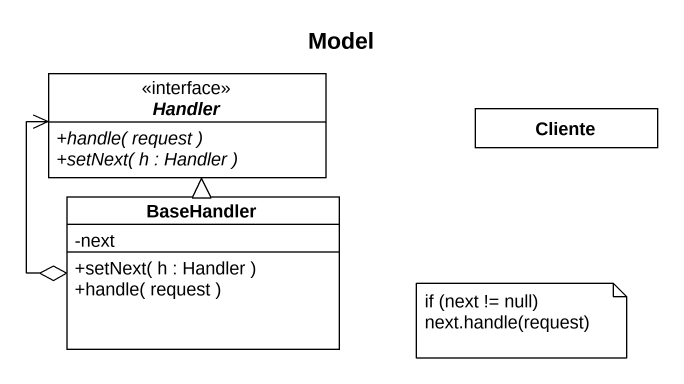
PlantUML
@startuml
title Model
hide circle
hide empty members
skinparam classAttributeIconSize 0
interface Handler {
  {abstract} +handle( request )
  {abstract} +setNext( h : Handler )
}
class Cliente
class BaseHandler {
  -next
  +setNext( h : Handler )
  +handle( request )
}
BaseHandler o-up-> Handler
BaseHandler .up.|> Handler
note as N1
  if (next != null)
  next.handle(request)
end note
@enduml
